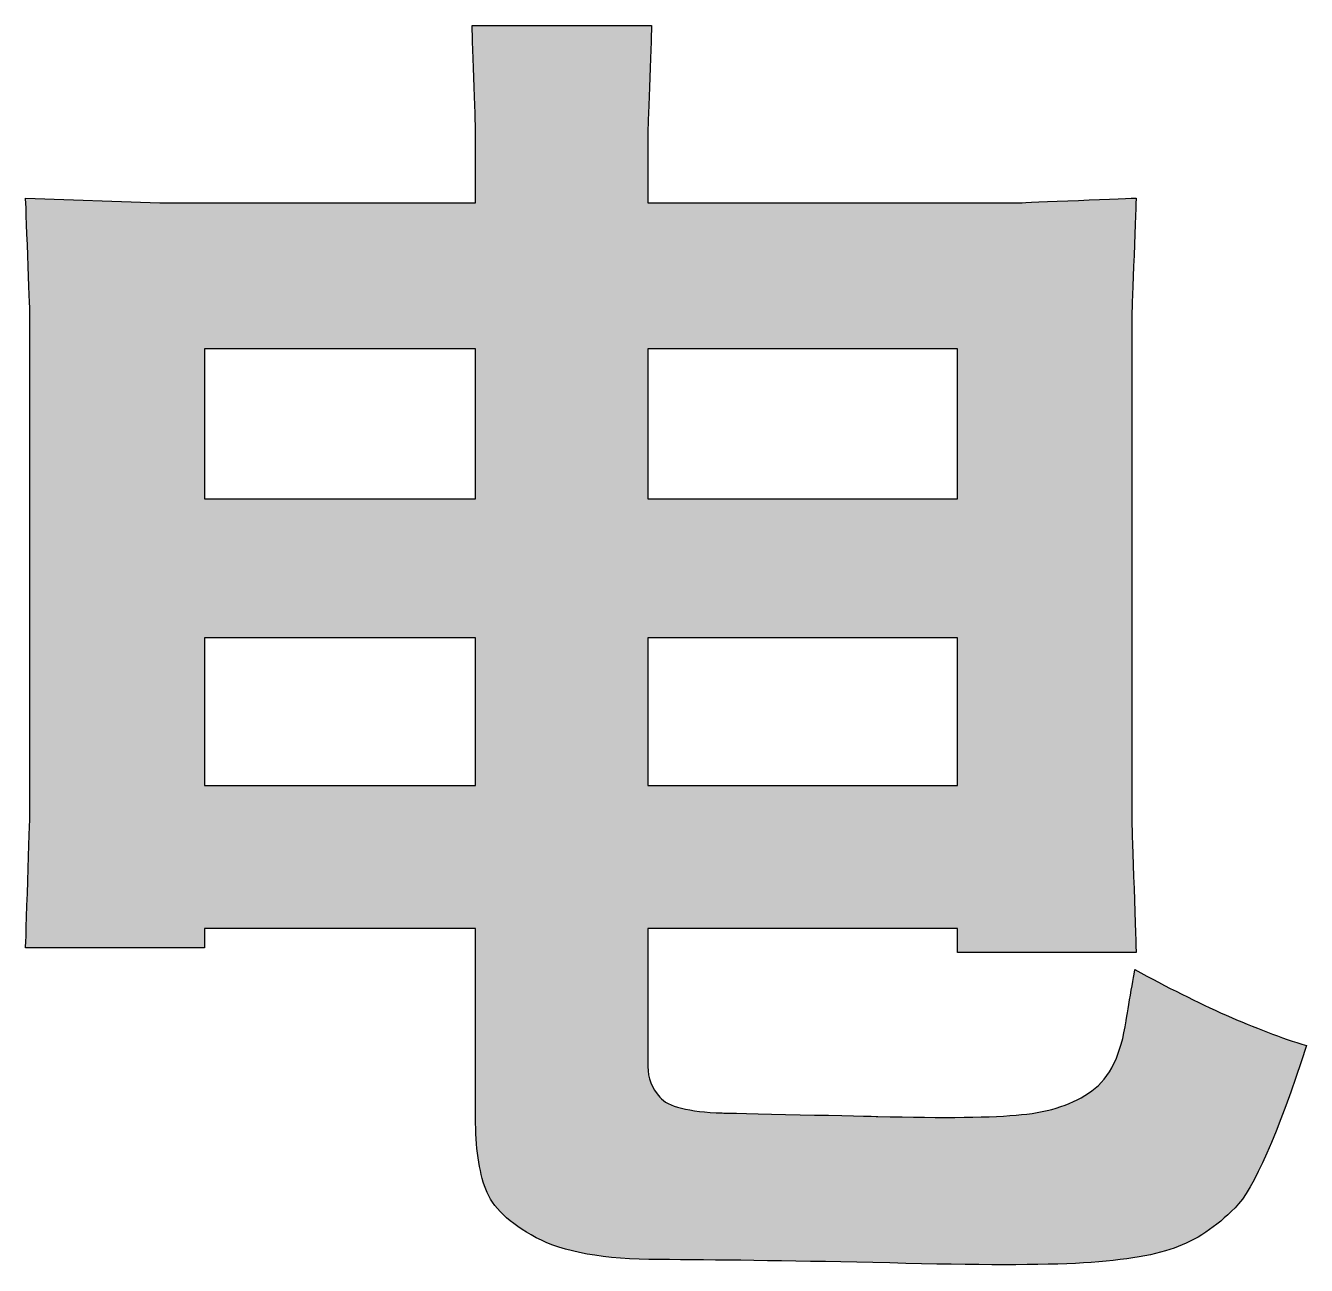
# Model space of a CAD drawing. Header units: millimetres. Extents: x 189 to 1029, y 82 to 676.
# Drawn here: x 919.92 to 926.6, y 107.45 to 113.92 of the extents above; entities that cross this region are included whole.
import ezdxf
from ezdxf.enums import TextEntityAlignment as Align

# ---------------------------------------------------------------- set-up
doc = ezdxf.new("R2010")
doc.units = ezdxf.units.MM
doc.header["$LTSCALE"] = 2
doc.layers.add('1粗实线', color=7, linetype='Continuous', lineweight=35)
doc.layers.add('5标注层', color=3, linetype='Continuous', lineweight=18)
doc.layers.add('6文本', color=2, linetype='Continuous')
doc.layers.add('图框层', color=7, linetype='Continuous')
doc.styles.add('文字', font='isocp.shx', dxfattribs={"bigfont": 'gbcbig.shx'})

# ---------------------------------------------------------------- blocks, each defined once
blk = doc.blocks.new('LOGO')
at = {"layer": '6文本'}
h = blk.add_hatch(color=2, dxfattribs=at)
h.dxf.hatch_style = 1
edge = h.paths.add_edge_path()
edge.add_spline(control_points=[(-48.2144, 10.6128), (-48.2144, 10.6128), (-49.039, 10.6128), (-49.039, 10.6128), (-49.039, 10.6128)], knot_values=[0.025641, 0.025641, 0.025641, 0.025641, 0.051282, 0.051282, 0.051282, 0.051282, 0.051282], degree=3, periodic=0)
edge.add_spline(control_points=[(-49.039, 10.6128), (-49.039, 10.6128), (-49.389, 10.6251), (-49.389, 10.6251)], knot_values=[0, 0, 0, 0, 0.025641, 0.025641, 0.025641, 0.025641], degree=3, periodic=0)
edge.add_spline(control_points=[(-49.389, 10.6251), (-49.389, 10.6251), (-49.3778, 10.3257), (-49.3778, 10.3257), (-49.3778, 10.3257)], knot_values=[0.974359, 0.974359, 0.974359, 0.974359, 1, 1, 1, 1, 1], degree=3, periodic=0)
edge.add_spline(control_points=[(-49.3778, 10.3257), (-49.3778, 10.3257), (-49.3778, 9.0161), (-49.3778, 9.0161), (-49.3778, 9.0161)], knot_values=[0.948718, 0.948718, 0.948718, 0.948718, 0.974359, 0.974359, 0.974359, 0.974359, 0.974359], degree=3, periodic=0)
edge.add_spline(control_points=[(-49.3778, 9.0161), (-49.3778, 9.0161), (-49.389, 8.6672), (-49.389, 8.6672), (-49.389, 8.6672)], knot_values=[0.923077, 0.923077, 0.923077, 0.923077, 0.948718, 0.948718, 0.948718, 0.948718, 0.948718], degree=3, periodic=0)
edge.add_spline(control_points=[(-49.389, 8.6672), (-49.389, 8.6672), (-48.9223, 8.6672), (-48.9223, 8.6672), (-48.9223, 8.6672)], knot_values=[0.897436, 0.897436, 0.897436, 0.897436, 0.923077, 0.923077, 0.923077, 0.923077, 0.923077], degree=3, periodic=0)
edge.add_spline(control_points=[(-48.9223, 8.6672), (-48.9223, 8.6672), (-48.9223, 8.7182), (-48.9223, 8.7182), (-48.9223, 8.7182)], knot_values=[0.871795, 0.871795, 0.871795, 0.871795, 0.897436, 0.897436, 0.897436, 0.897436, 0.897436], degree=3, periodic=0)
edge.add_spline(control_points=[(-48.9223, 8.7182), (-48.9223, 8.7182), (-48.2144, 8.7182), (-48.2144, 8.7182), (-48.2144, 8.7182)], knot_values=[0.846154, 0.846154, 0.846154, 0.846154, 0.871795, 0.871795, 0.871795, 0.871795, 0.871795], degree=3, periodic=0)
edge.add_spline(control_points=[(-48.2144, 8.7182), (-48.2144, 8.7182), (-48.2144, 8.224), (-48.2144, 8.224), (-48.2144, 8.224)], knot_values=[0.820513, 0.820513, 0.820513, 0.820513, 0.846154, 0.846154, 0.846154, 0.846154, 0.846154], degree=3, periodic=0)
edge.add_spline(control_points=[(-48.2144, 8.224), (-48.2144, 8.1463), (-48.2055, 8.0838), (-48.188, 8.0371), (-48.188, 8.0371)], knot_values=[0.794872, 0.794872, 0.794872, 0.794872, 0.820513, 0.820513, 0.820513, 0.820513, 0.820513], degree=3, periodic=0)
edge.add_spline(control_points=[(-48.188, 8.0371), (-48.1704, 7.9904), (-48.1266, 7.9485), (-48.0561, 7.9104), (-48.0561, 7.9104)], knot_values=[0.769231, 0.769231, 0.769231, 0.769231, 0.794872, 0.794872, 0.794872, 0.794872, 0.794872], degree=3, periodic=0)
edge.add_spline(control_points=[(-48.0561, 7.9104), (-47.986, 7.8729), (-47.8789, 7.8535), (-47.7353, 7.8533), (-47.7353, 7.8533)], knot_values=[0.74359, 0.74359, 0.74359, 0.74359, 0.769231, 0.769231, 0.769231, 0.769231, 0.769231], degree=3, periodic=0)
edge.add_spline(control_points=[(-47.7353, 7.8533), (-47.5915, 7.8526), (-47.4053, 7.8502), (-47.177, 7.8457), (-47.177, 7.8457)], knot_values=[0.717949, 0.717949, 0.717949, 0.717949, 0.74359, 0.74359, 0.74359, 0.74359, 0.74359], degree=3, periodic=0)
edge.add_spline(control_points=[(-47.177, 7.8457), (-46.9398, 7.8387), (-46.7637, 7.8381), (-46.6487, 7.8435), (-46.6487, 7.8435)], knot_values=[0.692308, 0.692308, 0.692308, 0.692308, 0.717949, 0.717949, 0.717949, 0.717949, 0.717949], degree=3, periodic=0)
edge.add_spline(control_points=[(-46.6487, 7.8435), (-46.534, 7.8493), (-46.448, 7.8626), (-46.391, 7.8831), (-46.391, 7.8831)], knot_values=[0.666667, 0.666667, 0.666667, 0.666667, 0.692308, 0.692308, 0.692308, 0.692308, 0.692308], degree=3, periodic=0)
edge.add_spline(control_points=[(-46.391, 7.8831), (-46.3339, 7.9035), (-46.2808, 7.9387), (-46.2318, 7.9885), (-46.2318, 7.9885)], knot_values=[0.641026, 0.641026, 0.641026, 0.641026, 0.666667, 0.666667, 0.666667, 0.666667, 0.666667], degree=3, periodic=0)
edge.add_spline(control_points=[(-46.2318, 7.9885), (-46.1826, 8.0382), (-46.121, 8.1792), (-46.0455, 8.412), (-46.0455, 8.412)], knot_values=[0.615385, 0.615385, 0.615385, 0.615385, 0.641026, 0.641026, 0.641026, 0.641026, 0.641026], degree=3, periodic=0)
edge.add_spline(control_points=[(-46.0455, 8.412), (-46.1761, 8.452), (-46.3253, 8.5182), (-46.4934, 8.6108), (-46.4934, 8.6108)], knot_values=[0.589744, 0.589744, 0.589744, 0.589744, 0.615385, 0.615385, 0.615385, 0.615385, 0.615385], degree=3, periodic=0)
edge.add_spline(control_points=[(-46.4934, 8.6108), (-46.4934, 8.6108), (-46.5163, 8.4769), (-46.5163, 8.4769), (-46.5163, 8.4769)], knot_values=[0.564103, 0.564103, 0.564103, 0.564103, 0.589744, 0.589744, 0.589744, 0.589744, 0.589744], degree=3, periodic=0)
edge.add_spline(control_points=[(-46.5163, 8.4769), (-46.5286, 8.389), (-46.5586, 8.328), (-46.6054, 8.2938), (-46.6054, 8.2938)], knot_values=[0.538462, 0.538462, 0.538462, 0.538462, 0.564103, 0.564103, 0.564103, 0.564103, 0.564103], degree=3, periodic=0)
edge.add_spline(control_points=[(-46.6054, 8.2938), (-46.6528, 8.2597), (-46.7138, 8.2391), (-46.7889, 8.2317), (-46.7889, 8.2317)], knot_values=[0.512821, 0.512821, 0.512821, 0.512821, 0.538462, 0.538462, 0.538462, 0.538462, 0.538462], degree=3, periodic=0)
edge.add_spline(control_points=[(-46.7889, 8.2317), (-46.8642, 8.2243), (-46.9892, 8.2225), (-47.1641, 8.2272), (-47.1641, 8.2272)], knot_values=[0.487179, 0.487179, 0.487179, 0.487179, 0.512821, 0.512821, 0.512821, 0.512821, 0.512821], degree=3, periodic=0)
edge.add_spline(control_points=[(-47.1641, 8.2272), (-47.1641, 8.2272), (-47.5706, 8.2361), (-47.5706, 8.2361), (-47.5706, 8.2361)], knot_values=[0.461538, 0.461538, 0.461538, 0.461538, 0.487179, 0.487179, 0.487179, 0.487179, 0.487179], degree=3, periodic=0)
edge.add_spline(control_points=[(-47.5706, 8.2361), (-47.6584, 8.2391), (-47.7127, 8.2527), (-47.7333, 8.2771), (-47.7333, 8.2771)], knot_values=[0.435897, 0.435897, 0.435897, 0.435897, 0.461538, 0.461538, 0.461538, 0.461538, 0.461538], degree=3, periodic=0)
edge.add_spline(control_points=[(-47.7333, 8.2771), (-47.7541, 8.3008), (-47.7645, 8.3275), (-47.7645, 8.3572), (-47.7645, 8.3572)], knot_values=[0.410256, 0.410256, 0.410256, 0.410256, 0.435897, 0.435897, 0.435897, 0.435897, 0.435897], degree=3, periodic=0)
edge.add_spline(control_points=[(-47.7645, 8.3572), (-47.7645, 8.3572), (-47.7645, 8.7182), (-47.7645, 8.7182), (-47.7645, 8.7182)], knot_values=[0.384615, 0.384615, 0.384615, 0.384615, 0.410256, 0.410256, 0.410256, 0.410256, 0.410256], degree=3, periodic=0)
edge.add_spline(control_points=[(-47.7645, 8.7182), (-47.7645, 8.7182), (-46.9567, 8.7182), (-46.9567, 8.7182), (-46.9567, 8.7182)], knot_values=[0.358974, 0.358974, 0.358974, 0.358974, 0.384615, 0.384615, 0.384615, 0.384615, 0.384615], degree=3, periodic=0)
edge.add_spline(control_points=[(-46.9567, 8.7182), (-46.9567, 8.7182), (-46.9567, 8.6551), (-46.9567, 8.6551), (-46.9567, 8.6551)], knot_values=[0.333333, 0.333333, 0.333333, 0.333333, 0.358974, 0.358974, 0.358974, 0.358974, 0.358974], degree=3, periodic=0)
edge.add_spline(control_points=[(-46.9567, 8.6551), (-46.9567, 8.6551), (-46.4899, 8.6551), (-46.4899, 8.6551), (-46.4899, 8.6551)], knot_values=[0.307692, 0.307692, 0.307692, 0.307692, 0.333333, 0.333333, 0.333333, 0.333333, 0.333333], degree=3, periodic=0)
edge.add_spline(control_points=[(-46.4899, 8.6551), (-46.4899, 8.6551), (-46.5011, 8.9902), (-46.5011, 8.9902), (-46.5011, 8.9902)], knot_values=[0.282051, 0.282051, 0.282051, 0.282051, 0.307692, 0.307692, 0.307692, 0.307692, 0.307692], degree=3, periodic=0)
edge.add_spline(control_points=[(-46.5011, 8.9902), (-46.5011, 8.9902), (-46.5011, 10.3257), (-46.5011, 10.3257), (-46.5011, 10.3257)], knot_values=[0.25641, 0.25641, 0.25641, 0.25641, 0.282051, 0.282051, 0.282051, 0.282051, 0.282051], degree=3, periodic=0)
edge.add_spline(control_points=[(-46.5011, 10.3257), (-46.5011, 10.3257), (-46.4899, 10.6251), (-46.4899, 10.6251), (-46.4899, 10.6251)], knot_values=[0.230769, 0.230769, 0.230769, 0.230769, 0.25641, 0.25641, 0.25641, 0.25641, 0.25641], degree=3, periodic=0)
edge.add_spline(control_points=[(-46.4899, 10.6251), (-46.4899, 10.6251), (-46.7912, 10.6128), (-46.7912, 10.6128), (-46.7912, 10.6128)], knot_values=[0.205128, 0.205128, 0.205128, 0.205128, 0.230769, 0.230769, 0.230769, 0.230769, 0.230769], degree=3, periodic=0)
edge.add_spline(control_points=[(-46.7912, 10.6128), (-46.7912, 10.6128), (-47.7645, 10.6128), (-47.7645, 10.6128), (-47.7645, 10.6128)], knot_values=[0.179487, 0.179487, 0.179487, 0.179487, 0.205128, 0.205128, 0.205128, 0.205128, 0.205128], degree=3, periodic=0)
edge.add_spline(control_points=[(-47.7645, 10.6128), (-47.7645, 10.6128), (-47.7645, 10.8043), (-47.7645, 10.8043), (-47.7645, 10.8043)], knot_values=[0.153846, 0.153846, 0.153846, 0.153846, 0.179487, 0.179487, 0.179487, 0.179487, 0.179487], degree=3, periodic=0)
edge.add_spline(control_points=[(-47.7645, 10.8043), (-47.7645, 10.8043), (-47.7549, 11.0752), (-47.7549, 11.0752), (-47.7549, 11.0752)], knot_values=[0.128205, 0.128205, 0.128205, 0.128205, 0.153846, 0.153846, 0.153846, 0.153846, 0.153846], degree=3, periodic=0)
edge.add_spline(control_points=[(-47.7549, 11.0752), (-47.7549, 11.0752), (-48.2236, 11.0752), (-48.2236, 11.0752), (-48.2236, 11.0752)], knot_values=[0.102564, 0.102564, 0.102564, 0.102564, 0.128205, 0.128205, 0.128205, 0.128205, 0.128205], degree=3, periodic=0)
edge.add_spline(control_points=[(-48.2236, 11.0752), (-48.2236, 11.0752), (-48.2144, 10.8043), (-48.2144, 10.8043), (-48.2144, 10.8043)], knot_values=[0.076923, 0.076923, 0.076923, 0.076923, 0.102564, 0.102564, 0.102564, 0.102564, 0.102564], degree=3, periodic=0)
edge.add_spline(control_points=[(-48.2144, 10.8043), (-48.2144, 10.8043), (-48.2144, 10.6128), (-48.2144, 10.6128), (-48.2144, 10.6128)], knot_values=[0.051282, 0.051282, 0.051282, 0.051282, 0.076923, 0.076923, 0.076923, 0.076923, 0.076923], degree=3, periodic=0)
edge = h.paths.add_edge_path(flags=16)
edge.add_spline(control_points=[(-48.2144, 10.2316), (-48.2144, 10.2316), (-48.2144, 9.8395), (-48.2144, 9.8395), (-48.2144, 9.8395)], knot_values=[0.4, 0.4, 0.4, 0.4, 0.6, 0.6, 0.6, 0.6, 0.6], degree=3, periodic=0)
edge.add_spline(control_points=[(-48.2144, 9.8395), (-48.2144, 9.8395), (-48.9223, 9.8395), (-48.9223, 9.8395), (-48.9223, 9.8395)], knot_values=[0.2, 0.2, 0.2, 0.2, 0.4, 0.4, 0.4, 0.4, 0.4], degree=3, periodic=0)
edge.add_spline(control_points=[(-48.9223, 9.8395), (-48.9223, 9.8395), (-48.9223, 10.2316), (-48.9223, 10.2316), (-48.9223, 10.2316)], knot_values=[0.8, 0.8, 0.8, 0.8, 1, 1, 1, 1, 1], degree=3, periodic=0)
edge.add_spline(control_points=[(-48.9223, 10.2316), (-48.9223, 10.2316), (-48.2144, 10.2316), (-48.2144, 10.2316), (-48.2144, 10.2316)], knot_values=[0.6, 0.6, 0.6, 0.6, 0.8, 0.8, 0.8, 0.8, 0.8], degree=3, periodic=0)
edge = h.paths.add_edge_path(flags=16)
edge.add_spline(control_points=[(-47.7645, 9.8395), (-47.7645, 9.8395), (-47.7645, 10.2316), (-47.7645, 10.2316), (-47.7645, 10.2316)], knot_values=[0.8, 0.8, 0.8, 0.8, 1, 1, 1, 1, 1], degree=3, periodic=0)
edge.add_spline(control_points=[(-47.7645, 10.2316), (-47.7645, 10.2316), (-46.9567, 10.2316), (-46.9567, 10.2316), (-46.9567, 10.2316)], knot_values=[0.6, 0.6, 0.6, 0.6, 0.8, 0.8, 0.8, 0.8, 0.8], degree=3, periodic=0)
edge.add_spline(control_points=[(-46.9567, 10.2316), (-46.9567, 10.2316), (-46.9567, 9.8395), (-46.9567, 9.8395), (-46.9567, 9.8395)], knot_values=[0.4, 0.4, 0.4, 0.4, 0.6, 0.6, 0.6, 0.6, 0.6], degree=3, periodic=0)
edge.add_spline(control_points=[(-46.9567, 9.8395), (-46.9567, 9.8395), (-47.7645, 9.8395), (-47.7645, 9.8395), (-47.7645, 9.8395)], knot_values=[0.2, 0.2, 0.2, 0.2, 0.4, 0.4, 0.4, 0.4, 0.4], degree=3, periodic=0)
edge = h.paths.add_edge_path(flags=16)
edge.add_spline(control_points=[(-48.2144, 9.4764), (-48.2144, 9.4764), (-48.2144, 9.0915), (-48.2144, 9.0915), (-48.2144, 9.0915)], knot_values=[0.4, 0.4, 0.4, 0.4, 0.6, 0.6, 0.6, 0.6, 0.6], degree=3, periodic=0)
edge.add_spline(control_points=[(-48.2144, 9.0915), (-48.2144, 9.0915), (-48.9223, 9.0915), (-48.9223, 9.0915), (-48.9223, 9.0915)], knot_values=[0.2, 0.2, 0.2, 0.2, 0.4, 0.4, 0.4, 0.4, 0.4], degree=3, periodic=0)
edge.add_spline(control_points=[(-48.9223, 9.0915), (-48.9223, 9.0915), (-48.9223, 9.4764), (-48.9223, 9.4764), (-48.9223, 9.4764)], knot_values=[0.8, 0.8, 0.8, 0.8, 1, 1, 1, 1, 1], degree=3, periodic=0)
edge.add_spline(control_points=[(-48.9223, 9.4764), (-48.9223, 9.4764), (-48.2144, 9.4764), (-48.2144, 9.4764), (-48.2144, 9.4764)], knot_values=[0.6, 0.6, 0.6, 0.6, 0.8, 0.8, 0.8, 0.8, 0.8], degree=3, periodic=0)
edge = h.paths.add_edge_path(flags=16)
edge.add_spline(control_points=[(-47.7645, 9.4764), (-47.7645, 9.4764), (-46.9567, 9.4764), (-46.9567, 9.4764), (-46.9567, 9.4764)], knot_values=[0.6, 0.6, 0.6, 0.6, 0.8, 0.8, 0.8, 0.8, 0.8], degree=3, periodic=0)
edge.add_spline(control_points=[(-46.9567, 9.4764), (-46.9567, 9.4764), (-46.9567, 9.0915), (-46.9567, 9.0915), (-46.9567, 9.0915)], knot_values=[0.4, 0.4, 0.4, 0.4, 0.6, 0.6, 0.6, 0.6, 0.6], degree=3, periodic=0)
edge.add_spline(control_points=[(-46.9567, 9.0915), (-46.9567, 9.0915), (-47.7645, 9.0915), (-47.7645, 9.0915), (-47.7645, 9.0915)], knot_values=[0.2, 0.2, 0.2, 0.2, 0.4, 0.4, 0.4, 0.4, 0.4], degree=3, periodic=0)
edge.add_spline(control_points=[(-47.7645, 9.0915), (-47.7645, 9.0915), (-47.7645, 9.4764), (-47.7645, 9.4764), (-47.7645, 9.4764)], knot_values=[0.8, 0.8, 0.8, 0.8, 1, 1, 1, 1, 1], degree=3, periodic=0)
at = {"layer": '6文本', "color": 250}
for points, knots in [([(-48.2144, 10.8043), (-48.2144, 10.8043), (-48.2144, 10.8043), (-48.2236, 11.0752), (-48.2236, 11.0752)], [0.07692308, 0.07692308, 0.07692308, 0.07692308, 0.07692309, 0.1025641, 0.1025641, 0.1025641, 0.1025641]), ([(-48.2236, 11.0752), (-48.2236, 11.0752), (-48.2236, 11.0752), (-47.7549, 11.0752), (-47.7549, 11.0752)], [0.1025641, 0.1025641, 0.1025641, 0.1025641, 0.10256411, 0.12820513, 0.12820513, 0.12820513, 0.12820513]), ([(-47.7549, 11.0752), (-47.7549, 11.0752), (-47.7549, 11.0752), (-47.7645, 10.8043), (-47.7645, 10.8043)], [0.12820513, 0.12820513, 0.12820513, 0.12820513, 0.12820514, 0.15384615, 0.15384615, 0.15384615, 0.15384615]), ([(-48.2144, 10.6128), (-48.2144, 10.6128), (-48.2144, 10.6128), (-48.2144, 10.8043), (-48.2144, 10.8043)], [0.05128205, 0.05128205, 0.05128205, 0.05128205, 0.05128206, 0.07692308, 0.07692308, 0.07692308, 0.07692308]), ([(-47.7645, 10.8043), (-47.7645, 10.8043), (-47.7645, 10.8043), (-47.7645, 10.6128), (-47.7645, 10.6128)], [0.15384615, 0.15384615, 0.15384615, 0.15384615, 0.15384616, 0.17948718, 0.17948718, 0.17948718, 0.17948718]), ([(-49.3778, 10.3257), (-49.3778, 10.3257), (-49.3778, 10.3257), (-49.389, 10.6251), (-49.389, 10.6251)], [0.97435897, 0.97435897, 0.97435897, 0.97435897, 0.97435898, 1, 1, 1, 1]), ([(-49.039, 10.6128), (-49.039, 10.6128), (-49.039, 10.6128), (-48.2144, 10.6128), (-48.2144, 10.6128)], [0.02564103, 0.02564103, 0.02564103, 0.02564103, 0.02564104, 0.05128205, 0.05128205, 0.05128205, 0.05128205]), ([(-47.7645, 10.6128), (-47.7645, 10.6128), (-47.7645, 10.6128), (-46.7912, 10.6128), (-46.7912, 10.6128)], [0.17948718, 0.17948718, 0.17948718, 0.17948718, 0.17948719, 0.20512821, 0.20512821, 0.20512821, 0.20512821]), ([(-46.7912, 10.6128), (-46.7912, 10.6128), (-46.7912, 10.6128), (-46.4899, 10.6251), (-46.4899, 10.6251)], [0.20512821, 0.20512821, 0.20512821, 0.20512821, 0.20512822, 0.23076923, 0.23076923, 0.23076923, 0.23076923]), ([(-46.4899, 10.6251), (-46.4899, 10.6251), (-46.4899, 10.6251), (-46.5011, 10.3257), (-46.5011, 10.3257)], [0.23076923, 0.23076923, 0.23076923, 0.23076923, 0.23076924, 0.25641026, 0.25641026, 0.25641026, 0.25641026]), ([(-49.3778, 9.0161), (-49.3778, 9.0161), (-49.3778, 9.0161), (-49.3778, 10.3257), (-49.3778, 10.3257)], [0.94871795, 0.94871795, 0.94871795, 0.94871795, 0.94871796, 0.97435897, 0.97435897, 0.97435897, 0.97435897]), ([(-46.5011, 10.3257), (-46.5011, 10.3257), (-46.5011, 10.3257), (-46.5011, 8.9902), (-46.5011, 8.9902)], [0.25641026, 0.25641026, 0.25641026, 0.25641026, 0.25641027, 0.28205128, 0.28205128, 0.28205128, 0.28205128]), ([(-48.2144, 10.2316), (-48.2144, 10.2316), (-48.2144, 10.2316), (-48.9223, 10.2316), (-48.9223, 10.2316)], [0.6, 0.6, 0.6, 0.6, 0.6, 0.8, 0.8, 0.8, 0.8]), ([(-48.9223, 10.2316), (-48.9223, 10.2316), (-48.9223, 10.2316), (-48.9223, 9.8395), (-48.9223, 9.8395)], [0.8, 0.8, 0.8, 0.8, 0.8, 1, 1, 1, 1]), ([(-48.2144, 9.8395), (-48.2144, 9.8395), (-48.2144, 9.8395), (-48.2144, 10.2316), (-48.2144, 10.2316)], [0.4, 0.4, 0.4, 0.4, 0.4, 0.6, 0.6, 0.6, 0.6]), ([(-46.9567, 10.2316), (-46.9567, 10.2316), (-46.9567, 10.2316), (-47.7645, 10.2316), (-47.7645, 10.2316)], [0.6, 0.6, 0.6, 0.6, 0.6, 0.8, 0.8, 0.8, 0.8]), ([(-47.7645, 10.2316), (-47.7645, 10.2316), (-47.7645, 10.2316), (-47.7645, 9.8395), (-47.7645, 9.8395)], [0.8, 0.8, 0.8, 0.8, 0.8, 1, 1, 1, 1]), ([(-46.9567, 9.8395), (-46.9567, 9.8395), (-46.9567, 9.8395), (-46.9567, 10.2316), (-46.9567, 10.2316)], [0.4, 0.4, 0.4, 0.4, 0.4, 0.6, 0.6, 0.6, 0.6]), ([(-48.9223, 9.8395), (-48.9223, 9.8395), (-48.9223, 9.8395), (-48.2144, 9.8395), (-48.2144, 9.8395)], [0.2, 0.2, 0.2, 0.2, 0.2, 0.4, 0.4, 0.4, 0.4]), ([(-47.7645, 9.8395), (-47.7645, 9.8395), (-47.7645, 9.8395), (-46.9567, 9.8395), (-46.9567, 9.8395)], [0.2, 0.2, 0.2, 0.2, 0.2, 0.4, 0.4, 0.4, 0.4]), ([(-48.2144, 9.4764), (-48.2144, 9.4764), (-48.2144, 9.4764), (-48.9223, 9.4764), (-48.9223, 9.4764)], [0.6, 0.6, 0.6, 0.6, 0.6, 0.8, 0.8, 0.8, 0.8]), ([(-48.9223, 9.4764), (-48.9223, 9.4764), (-48.9223, 9.4764), (-48.9223, 9.0915), (-48.9223, 9.0915)], [0.8, 0.8, 0.8, 0.8, 0.8, 1, 1, 1, 1]), ([(-48.2144, 9.0915), (-48.2144, 9.0915), (-48.2144, 9.0915), (-48.2144, 9.4764), (-48.2144, 9.4764)], [0.4, 0.4, 0.4, 0.4, 0.4, 0.6, 0.6, 0.6, 0.6]), ([(-46.9567, 9.4764), (-46.9567, 9.4764), (-46.9567, 9.4764), (-47.7645, 9.4764), (-47.7645, 9.4764)], [0.6, 0.6, 0.6, 0.6, 0.6, 0.8, 0.8, 0.8, 0.8]), ([(-47.7645, 9.4764), (-47.7645, 9.4764), (-47.7645, 9.4764), (-47.7645, 9.0915), (-47.7645, 9.0915)], [0.8, 0.8, 0.8, 0.8, 0.8, 1, 1, 1, 1]), ([(-46.9567, 9.0915), (-46.9567, 9.0915), (-46.9567, 9.0915), (-46.9567, 9.4764), (-46.9567, 9.4764)], [0.4, 0.4, 0.4, 0.4, 0.4, 0.6, 0.6, 0.6, 0.6]), ([(-48.9223, 9.0915), (-48.9223, 9.0915), (-48.9223, 9.0915), (-48.2144, 9.0915), (-48.2144, 9.0915)], [0.2, 0.2, 0.2, 0.2, 0.2, 0.4, 0.4, 0.4, 0.4]), ([(-47.7645, 9.0915), (-47.7645, 9.0915), (-47.7645, 9.0915), (-46.9567, 9.0915), (-46.9567, 9.0915)], [0.2, 0.2, 0.2, 0.2, 0.2, 0.4, 0.4, 0.4, 0.4]), ([(-49.389, 8.6672), (-49.389, 8.6672), (-49.389, 8.6672), (-49.3778, 9.0161), (-49.3778, 9.0161)], [0.92307692, 0.92307692, 0.92307692, 0.92307692, 0.92307693, 0.94871795, 0.94871795, 0.94871795, 0.94871795]), ([(-46.5011, 8.9902), (-46.5011, 8.9902), (-46.5011, 8.9902), (-46.4899, 8.6551), (-46.4899, 8.6551)], [0.28205128, 0.28205128, 0.28205128, 0.28205128, 0.28205129, 0.30769231, 0.30769231, 0.30769231, 0.30769231]), ([(-48.2144, 8.7182), (-48.2144, 8.7182), (-48.2144, 8.7182), (-48.9223, 8.7182), (-48.9223, 8.7182)], [0.84615385, 0.84615385, 0.84615385, 0.84615385, 0.84615386, 0.87179487, 0.87179487, 0.87179487, 0.87179487]), ([(-48.9223, 8.7182), (-48.9223, 8.7182), (-48.9223, 8.7182), (-48.9223, 8.6672), (-48.9223, 8.6672)], [0.87179487, 0.87179487, 0.87179487, 0.87179487, 0.87179488, 0.8974359, 0.8974359, 0.8974359, 0.8974359]), ([(-48.2144, 8.224), (-48.2144, 8.224), (-48.2144, 8.224), (-48.2144, 8.7182), (-48.2144, 8.7182)], [0.82051282, 0.82051282, 0.82051282, 0.82051282, 0.82051283, 0.84615385, 0.84615385, 0.84615385, 0.84615385]), ([(-46.9567, 8.7182), (-46.9567, 8.7182), (-46.9567, 8.7182), (-47.7645, 8.7182), (-47.7645, 8.7182)], [0.35897436, 0.35897436, 0.35897436, 0.35897436, 0.35897437, 0.38461538, 0.38461538, 0.38461538, 0.38461538]), ([(-47.7645, 8.7182), (-47.7645, 8.7182), (-47.7645, 8.7182), (-47.7645, 8.3572), (-47.7645, 8.3572)], [0.38461538, 0.38461538, 0.38461538, 0.38461538, 0.38461539, 0.41025641, 0.41025641, 0.41025641, 0.41025641]), ([(-46.9567, 8.6551), (-46.9567, 8.6551), (-46.9567, 8.6551), (-46.9567, 8.7182), (-46.9567, 8.7182)], [0.33333333, 0.33333333, 0.33333333, 0.33333333, 0.33333334, 0.35897436, 0.35897436, 0.35897436, 0.35897436]), ([(-48.9223, 8.6672), (-48.9223, 8.6672), (-48.9223, 8.6672), (-49.389, 8.6672), (-49.389, 8.6672)], [0.8974359, 0.8974359, 0.8974359, 0.8974359, 0.89743591, 0.92307692, 0.92307692, 0.92307692, 0.92307692]), ([(-46.4899, 8.6551), (-46.4899, 8.6551), (-46.4899, 8.6551), (-46.9567, 8.6551), (-46.9567, 8.6551)], [0.30769231, 0.30769231, 0.30769231, 0.30769231, 0.30769232, 0.33333333, 0.33333333, 0.33333333, 0.33333333]), ([(-46.5163, 8.4769), (-46.5163, 8.4769), (-46.5163, 8.4769), (-46.4934, 8.6108), (-46.4934, 8.6108)], [0.56410256, 0.56410256, 0.56410256, 0.56410256, 0.56410257, 0.58974359, 0.58974359, 0.58974359, 0.58974359]), ([(-46.4934, 8.6108), (-46.4934, 8.6108), (-46.3253, 8.5182), (-46.1761, 8.452), (-46.0455, 8.412)], [0.58974359, 0.58974359, 0.58974359, 0.58974359, 0.5897436, 0.61538462, 0.61538462, 0.61538462, 0.61538462]), ([(-46.6054, 8.2938), (-46.6054, 8.2938), (-46.5586, 8.328), (-46.5286, 8.389), (-46.5163, 8.4769)], [0.53846154, 0.53846154, 0.53846154, 0.53846154, 0.53846155, 0.56410256, 0.56410256, 0.56410256, 0.56410256]), ([(-46.0455, 8.412), (-46.0455, 8.412), (-46.121, 8.1792), (-46.1826, 8.0382), (-46.2318, 7.9885)], [0.61538462, 0.61538462, 0.61538462, 0.61538462, 0.61538463, 0.64102564, 0.64102564, 0.64102564, 0.64102564]), ([(-47.7645, 8.3572), (-47.7645, 8.3572), (-47.7645, 8.3275), (-47.7541, 8.3008), (-47.7333, 8.2771)], [0.41025641, 0.41025641, 0.41025641, 0.41025641, 0.41025642, 0.43589744, 0.43589744, 0.43589744, 0.43589744]), ([(-46.7889, 8.2317), (-46.7889, 8.2317), (-46.7138, 8.2391), (-46.6528, 8.2597), (-46.6054, 8.2938)], [0.51282051, 0.51282051, 0.51282051, 0.51282051, 0.51282052, 0.53846154, 0.53846154, 0.53846154, 0.53846154]), ([(-47.7333, 8.2771), (-47.7333, 8.2771), (-47.7127, 8.2527), (-47.6584, 8.2391), (-47.5706, 8.2361)], [0.43589744, 0.43589744, 0.43589744, 0.43589744, 0.43589745, 0.46153846, 0.46153846, 0.46153846, 0.46153846]), ([(-47.5706, 8.2361), (-47.5706, 8.2361), (-47.5706, 8.2361), (-47.1641, 8.2272), (-47.1641, 8.2272)], [0.46153846, 0.46153846, 0.46153846, 0.46153846, 0.46153847, 0.48717949, 0.48717949, 0.48717949, 0.48717949]), ([(-47.1641, 8.2272), (-47.1641, 8.2272), (-46.9892, 8.2225), (-46.8642, 8.2243), (-46.7889, 8.2317)], [0.48717949, 0.48717949, 0.48717949, 0.48717949, 0.4871795, 0.51282051, 0.51282051, 0.51282051, 0.51282051]), ([(-48.188, 8.0371), (-48.188, 8.0371), (-48.2055, 8.0838), (-48.2144, 8.1463), (-48.2144, 8.224)], [0.79487179, 0.79487179, 0.79487179, 0.79487179, 0.7948718, 0.82051282, 0.82051282, 0.82051282, 0.82051282]), ([(-48.0561, 7.9104), (-48.0561, 7.9104), (-48.1266, 7.9485), (-48.1704, 7.9904), (-48.188, 8.0371)], [0.76923077, 0.76923077, 0.76923077, 0.76923077, 0.76923078, 0.79487179, 0.79487179, 0.79487179, 0.79487179]), ([(-46.2318, 7.9885), (-46.2318, 7.9885), (-46.2808, 7.9387), (-46.3339, 7.9035), (-46.391, 7.8831)], [0.64102564, 0.64102564, 0.64102564, 0.64102564, 0.64102565, 0.66666667, 0.66666667, 0.66666667, 0.66666667]), ([(-47.7353, 7.8533), (-47.7353, 7.8533), (-47.8789, 7.8535), (-47.986, 7.8729), (-48.0561, 7.9104)], [0.74358974, 0.74358974, 0.74358974, 0.74358974, 0.74358975, 0.76923077, 0.76923077, 0.76923077, 0.76923077]), ([(-46.391, 7.8831), (-46.391, 7.8831), (-46.448, 7.8626), (-46.534, 7.8493), (-46.6487, 7.8435)], [0.66666667, 0.66666667, 0.66666667, 0.66666667, 0.66666668, 0.69230769, 0.69230769, 0.69230769, 0.69230769]), ([(-47.177, 7.8457), (-47.177, 7.8457), (-47.4053, 7.8502), (-47.5915, 7.8526), (-47.7353, 7.8533)], [0.71794872, 0.71794872, 0.71794872, 0.71794872, 0.71794873, 0.74358974, 0.74358974, 0.74358974, 0.74358974]), ([(-46.6487, 7.8435), (-46.6487, 7.8435), (-46.7637, 7.8381), (-46.9398, 7.8387), (-47.177, 7.8457)], [0.69230769, 0.69230769, 0.69230769, 0.69230769, 0.6923077, 0.71794872, 0.71794872, 0.71794872, 0.71794872])]:
    blk.add_open_spline(points, degree=3, knots=knots, dxfattribs=at)
blk.add_open_spline([(-49.389, 10.6251), (-49.389, 10.6251), (-49.039, 10.6128), (-49.039, 10.6128)], degree=3, dxfattribs=at)
blk = doc.blocks.new('ZwmFrameMain_上海电机厂有限公司')
at = {"layer": '1粗实线'}
blk.add_blockref('LOGO', (0, 0), dxfattribs=at)
at = {"layer": '5标注层', "style": '文字'}
for tag, height, width, p, p2 in [('标记', 2.5, 2.4576, (-180, 49.6751), (-172, 49.6751)), ('处数', 2.5, 2.470054, (-171.9762, 49.6751), (-164, 49.6751)), ('更改文件号', 2.5, 1.899602, (-163.8741, 49.6751), (-148.3409, 49.6751)), ('修改签名', 2.5, 2.402886, (-147.9073, 49.6751), (-132.4513, 49.6751)), ('修改日期', 2.5, 2.4576, (-132, 49.6751), (-116, 49.6751)), ('零组件图号', 5, 2.568153, (-42, 41.644), (0, 41.644)), ('零组件名称', 5, 2.551899, (-100, 41.2156), (-58, 41.2156)), ('设计姓名', 2.5, 1.81399, (-146.6893, 37.4905), (-135.0212, 37.4905)), ('设计工号', 2.5, 1.553239, (-161.2503, 37.4905), (-151.138, 37.4905)), ('设计日期', 2.5, 1.957612, (-131.0564, 37.4905), (-118.3115, 37.4905)), ('材料代码', 3.5, 4.55336, (-100, 31.717), (-58, 31.717)), ('版本', 3.5, 1.25, (-11.4307, 31.3265), (-6.837, 31.3265)), ('校对工号', 2.5, 1.553239, (-161.2503, 31.4905), (-151.138, 31.4905)), ('校对姓名', 2.5, 1.81399, (-146.6893, 31.4905), (-135.0212, 31.4905)), ('校对日期', 2.5, 1.957612, (-131.0564, 31.4905), (-118.3115, 31.4905)), ('材料名称', 3.5, 4.60332, (-100.293, 24.472), (-58, 24.472)), ('审查工号', 2.5, 1.553239, (-161.2503, 25.4905), (-151.138, 25.4905)), ('审查姓名', 2.5, 1.81399, (-146.6893, 25.4905), (-135.0212, 25.4905)), ('审查日期', 2.5, 1.957612, (-131.0564, 25.4905), (-118.3115, 25.4905)), ('标准检查工号', 2.5, 1.027275, (-161.2503, 19.4905), (-151.138, 19.4905)), ('标准检查姓名', 2.5, 1.194815, (-146.6893, 19.4905), (-135.0212, 19.4905)), ('标准检查日期', 2.5, 1.294717, (-131.0564, 19.4905), (-118.3115, 19.4905)), ('比例', 3.5, 3.121951, (-72, 13.1788), (-58, 13.1788)), ('会签工号', 2.5, 1.553239, (-161.2503, 13.4905), (-151.138, 13.4905)), ('会签姓名', 2.5, 1.81399, (-146.6893, 13.4905), (-135.0212, 13.4905)), ('会签日期', 2.5, 1.957612, (-131.0564, 13.4905), (-118.3115, 13.4905)), ('第几张', 2.5, 5.565476, (-67.3544, 8.9473), (-62.4846, 8.9473)), ('共几张', 2.5, 5.565476, (-81.3232, 8.9397), (-76.4535, 8.9397)), ('审定工号', 2.5, 1.553239, (-161.2503, 7.4905), (-151.138, 7.4905)), ('审定姓名', 2.5, 1.81399, (-146.6893, 7.4905), (-135.0212, 7.4905)), ('审定日期', 2.5, 1.957612, (-131.0564, 7.4905), (-118.3115, 7.4905))]:
    blk.add_attdef(tag, text='', height=height, dxfattribs=dict(at, width=width)).set_placement(p, p2, align=Align.FIT)
for tag, height, p, p2 in [('特征码', 3.5, (-37.4307, 28.3265), (-30.5401, 28.3265)), ('重量', 3.5, (-11.4307, 25.3265), (-6.9099, 25.3265)), ('图幅', 3.5, (-95.5808, 7.5291), (-91.1329, 7.5291)), ('备注', 2.5, (-88.7572, 1.8285), (-85.502, 1.8285))]:
    blk.add_attdef(tag, text='', height=height, dxfattribs=at).set_placement(p, p2, align=Align.FIT)

msp = doc.modelspace()

# ---------------------------------------------------------------- block references
at = {"layer": '图框层', "xscale": 2, "yscale": 2, "zscale": 2}
msp.add_blockref('ZwmFrameMain_上海电机厂有限公司', (1018.6943, 91.7689), dxfattribs=at)

doc.saveas('drawing.dxf')
